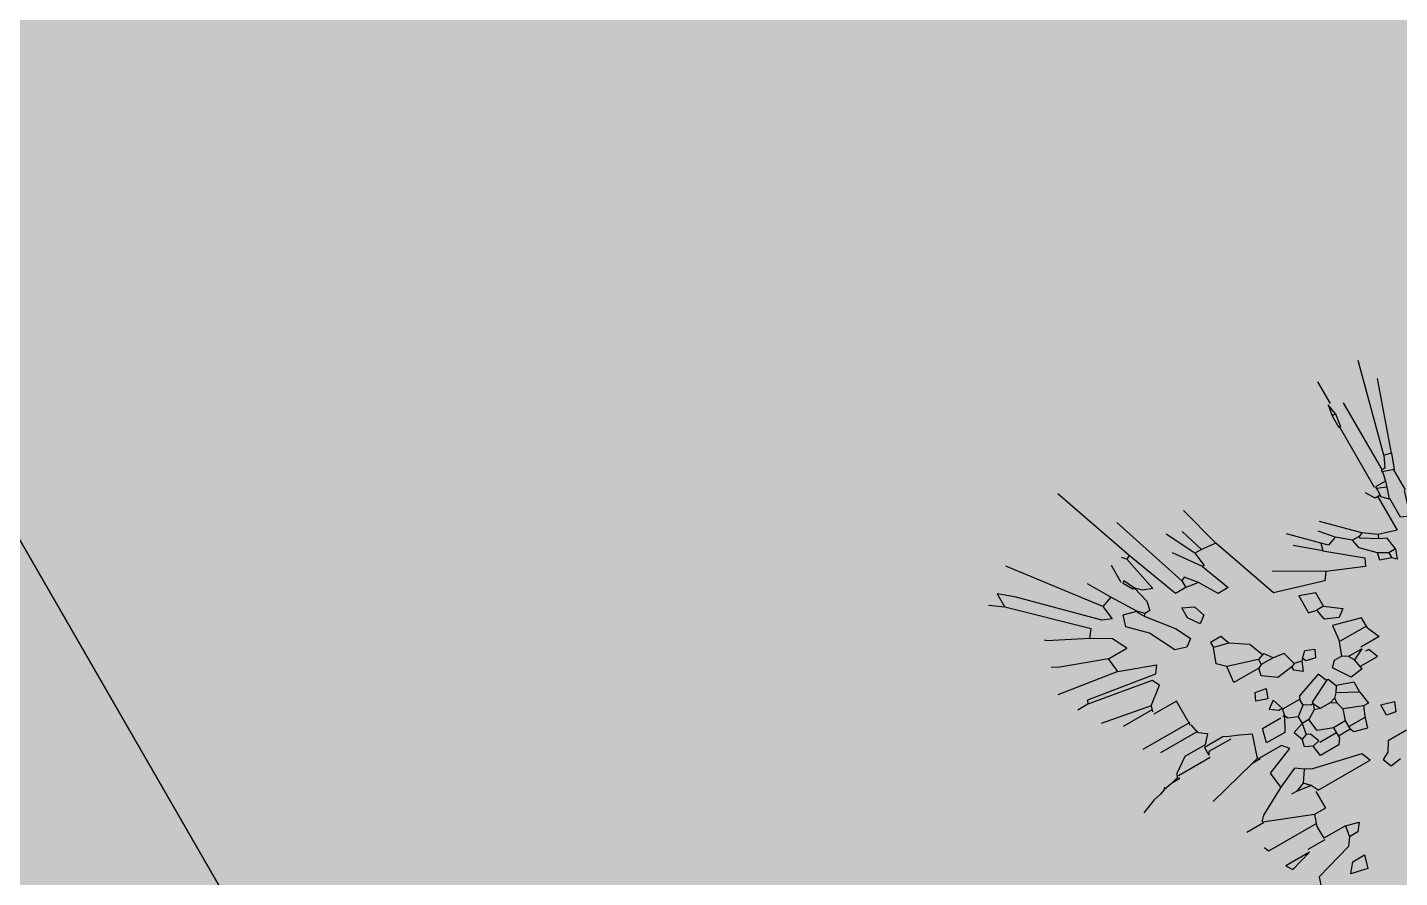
# Model space of a CAD drawing. Header units: metres. Extents: x 97 to 197, y 104 to 205.
# Drawn here: x 140.036 to 140.2378, y 146.3617 to 146.4867 of the extents above; entities that cross this region are included whole.
import ezdxf

# ---------------------------------------------------------------- set-up
doc = ezdxf.new("R2010")
doc.units = ezdxf.units.M
doc.layers.get('0').update_dxf_attribs({"plot": 0})
doc.layers.add('00-AUX1', color=200, linetype='Continuous', plot=False)
for name, color, linetype in [('1-ALV_CORTE', 5, 'Continuous'), ('18-HATCH', 1, 'Continuous'), ('6-VEGETAÇÃO', 104, 'Continuous')]:
    doc.layers.add(name, color=color, linetype=linetype)

# ---------------------------------------------------------------- blocks, each defined once
blk = doc.blocks.new('arb-alz-72')
at = {"color": 94, "linetype": 'Continuous'}
for points in [[(-1.5365, 4.0694), (-1.7813, 4.1555)], [(-1.5431, 4.0429), (-1.8674, 4.129)], [(-1.5365, 4.0694), (-1.5431, 4.0429)], [(-1.5431, 4.0429), (-1.5033, 4.0231), (-1.5033, 4.0098)], [(-1.5365, 4.0694), (-1.4835, 4.0496)], [(-1.4835, 4.0496), (-1.4967, 4.0098)], [(-1.4835, 4.0463), (-1.4041, 4.0463)], [(-1.4041, 4.0429), (-1.318, 4.0165), (-1.3313, 3.9867), (-1.4041, 3.9867)], [(-1.5033, 4.0132), (-1.768, 4.0132)], [(-1.5033, 4.0098), (-1.4967, 4.0098)], [(-1.4967, 4.0098), (-1.4901, 4.0098)], [(-1.4901, 4.0098), (-1.4636, 4.0032)], [(-1.4636, 4.0032), (-1.4636, 3.9636)], [(-1.4636, 4.0032), (-1.4437, 3.9966)], [(-1.4437, 3.9966), (-1.457, 3.9636)], [(-1.4437, 3.9966), (-1.4041, 3.9834)], [(-1.7879, 3.9734), (-1.874, 3.9734)], [(-1.7482, 3.9702), (-1.7879, 3.9636)], [(-1.7879, 3.9636), (-1.7482, 3.9569)], [(-1.7482, 3.9702), (-1.7482, 3.9569)], [(-1.7482, 3.9702), (-1.7019, 3.9636), (-1.7019, 3.9569)], [(-1.7482, 3.9569), (-1.7019, 3.9569)], [(-1.4636, 3.9602), (-1.7019, 3.9602)], [(-1.4636, 3.9636), (-1.457, 3.9636)], [(-1.457, 3.9636), (-1.4504, 3.9636)], [(-1.4504, 3.9636), (-1.4305, 3.9636)], [(-1.4041, 3.9834), (-1.4239, 3.9636), (-1.4305, 3.9636)], [(-1.4305, 3.9636), (-1.4305, 3.9437)], [(-1.4305, 3.9536), (-1.2981, 3.9536), (-1.318, 3.8907)], [(-1.4305, 3.9437), (-1.4636, 3.9238)], [(-1.2452, 3.9172), (-1.2915, 3.9106), (-1.3048, 3.8841)], [(-1.2452, 3.9172), (-1.2452, 3.8907)], [(-1.2452, 3.9172), (-1.2121, 3.904), (-1.2254, 3.8907)], [(-1.318, 3.8907), (-1.3511, 3.8444)], [(-1.3048, 3.8841), (-1.3379, 3.8312), (-1.3445, 3.8312)], [(-1.265, 3.8576), (-1.3114, 3.8113), (-1.3445, 3.8047)], [(-1.318, 3.8907), (-1.3048, 3.8841)], [(-1.2254, 3.8907), (-1.2386, 3.851), (-1.265, 3.8576)], [(-1.2452, 3.8907), (-1.265, 3.8576)], [(-1.2452, 3.8907), (-1.2254, 3.8907)], [(-1.3511, 3.8444), (-1.457, 3.7385)], [(-1.3644, 3.6988), (-1.2717, 3.8113), (-1.2452, 3.7981), (-1.2981, 3.6723)], [(-1.3511, 3.8444), (-1.3445, 3.8312)], [(-1.3445, 3.8312), (-1.3445, 3.8047)], [(-1.3842, 3.7584), (-1.4305, 3.7186)], [(-1.3842, 3.7584), (-1.371, 3.7252), (-1.3908, 3.7054)], [(-1.3445, 3.8047), (-1.3842, 3.7584)], [(-1.0599, 3.6988), (-1.0136, 3.7186), (-1.0136, 3.6458)], [(-1.2981, 3.6723), (-1.2717, 3.6525), (-1.3246, 3.4804), (-1.5695, 3.3943)], [(-1.3908, 3.7054), (-1.4768, 3.6194)], [(-1.3644, 3.6988), (-1.4305, 3.6194)], [(-1.3908, 3.7054), (-1.3644, 3.6988)], [(-1.2981, 3.6723), (-1.3908, 3.5134)], [(-1.0599, 3.6988), (-1.0996, 3.6988), (-1.1261, 3.5995), (-1.0731, 3.5929)], [(-1.0665, 3.6988), (-1.0665, 3.5929)], [(-0.9573, 3.6128), (-0.9573, 3.6789), (-0.9937, 3.6657), (-0.9937, 3.6525)], [(-1.1989, 3.6061), (-1.1592, 3.6591), (-1.1393, 3.6326), (-1.1592, 3.5863), (-1.1989, 3.5796)], [(-1.0069, 3.6458), (-1.0069, 3.5929)], [(-1.0069, 3.6458), (-0.9871, 3.6061)], [(-0.7951, 3.6525), (-0.762, 3.6392), (-0.7686, 3.6061), (-0.8084, 3.6061), (-0.7951, 3.6525)], [(-0.6893, 3.6392), (-0.6893, 3.5664), (-0.6561, 3.5465), (-0.6429, 3.5201), (-0.6098, 3.5333), (-0.6164, 3.573)], [(-1.1989, 3.6061), (-1.2518, 3.6061), (-1.2717, 3.5499), (-1.2055, 3.5499), (-1.1989, 3.5796)], [(-1.1989, 3.6061), (-1.1989, 3.5796)], [(-1.0731, 3.5929), (-1.0202, 3.573)], [(-0.9473, 3.6128), (-0.9407, 3.5664), (-1.0003, 3.5267), (-1.0202, 3.5465), (-1.0202, 3.573)], [(-1.0069, 3.5929), (-1.0202, 3.573)], [(-0.9871, 3.6061), (-1.0069, 3.5929)], [(-0.9473, 3.6128), (-0.9871, 3.6061)], [(-0.8812, 3.5664), (-0.8349, 3.573), (-0.8349, 3.5532)], [(-0.8812, 3.5664), (-0.9209, 3.5664), (-0.9407, 3.5134), (-0.9407, 3.5068)], [(-0.8812, 3.5664), (-0.9209, 3.4936)], [(-0.8349, 3.5532), (-0.8613, 3.487)], [(-0.8349, 3.5532), (-0.8017, 3.5399)], [(-0.8017, 3.5399), (-0.762, 3.5267), (-0.7753, 3.4804), (-0.7885, 3.4738)], [(-0.7985, 3.5399), (-0.7985, 3.4738)], [(-1.0797, 3.4539), (-1.0996, 3.4738), (-1.0863, 3.5068), (-1.0599, 3.4936), (-1.0665, 3.4605), (-1.0797, 3.4539)], [(-0.9738, 3.487), (-1.0069, 3.4738), (-0.9738, 3.3811), (-0.9606, 3.3744)], [(-0.9407, 3.5068), (-0.9738, 3.4936), (-0.9738, 3.487)], [(-0.9738, 3.487), (-0.9341, 3.4076), (-0.9275, 3.4076)], [(-0.9407, 3.5068), (-0.9209, 3.4936)], [(-0.9209, 3.4936), (-0.9077, 3.4804)], [(-0.9077, 3.4804), (-0.901, 3.4605)], [(-0.9077, 3.4804), (-0.8878, 3.4804)], [(-0.8878, 3.4804), (-0.901, 3.4605)], [(-0.8613, 3.487), (-0.8878, 3.4804)], [(-0.8613, 3.487), (-0.8216, 3.4738)], [(-0.6628, 3.2752), (-0.6628, 3.4804), (-0.6959, 3.4672), (-0.7356, 3.2951), (-0.7488, 3.2686)], [(-1.0797, 3.4539), (-1.0731, 3.4473)], [(-1.0731, 3.4473), (-1.0797, 3.4208)], [(-1.0731, 3.4473), (-1.0401, 3.434), (-1.0599, 3.4076), (-1.0731, 3.4076)], [(-0.901, 3.4605), (-0.901, 3.4208)], [(-0.8216, 3.4738), (-0.8216, 3.4274)], [(-0.8216, 3.4738), (-0.7951, 3.4738)], [(-0.7951, 3.4738), (-0.7885, 3.4738)], [(-0.7885, 3.4738), (-0.7885, 3.4274)], [(-1.5695, 3.3943), (-1.7218, 3.3546)], [(-1.5695, 3.3943), (-1.5761, 3.3414)], [(-1.0797, 3.4208), (-1.1261, 3.4076), (-1.1327, 3.3678)], [(-1.0731, 3.4076), (-1.0665, 3.348), (-1.0996, 3.3017), (-1.1261, 3.3083)], [(-1.0797, 3.4208), (-1.0731, 3.4076)], [(-0.9275, 3.4009), (-0.9407, 3.3744)], [(-0.901, 3.4208), (-0.9275, 3.4076)], [(-0.9275, 3.4076), (-0.9077, 3.4009)], [(-0.9275, 3.4076), (-0.9275, 3.4009)], [(-0.901, 3.4208), (-0.9077, 3.4009)], [(-0.9077, 3.4009), (-0.8878, 3.3678)], [(-0.8216, 3.4274), (-0.8415, 3.3744), (-0.8878, 3.3678)], [(-0.8216, 3.4274), (-0.7951, 3.4274)], [(-0.7819, 3.4274), (-0.762, 3.4142), (-0.762, 3.3414), (-0.8017, 3.3348)], [(-0.8017, 3.4274), (-0.8017, 3.3612)], [(-0.7951, 3.4274), (-0.7885, 3.4274)], [(-0.7885, 3.4274), (-0.7819, 3.4274)], [(-1.5761, 3.3414), (-1.6622, 3.3149)], [(-1.5761, 3.3414), (-1.5761, 3.3149)], [(-1.5232, 3.3149), (-1.4173, 3.3546), (-1.4173, 3.3149), (-1.4835, 3.2752)], [(-1.1592, 3.3414), (-1.2121, 3.3215), (-1.2518, 3.262)], [(-1.1327, 3.3678), (-1.1592, 3.348), (-1.1592, 3.3414)], [(-1.1592, 3.3414), (-1.1525, 3.3215)], [(-1.1327, 3.3678), (-1.1327, 3.3215)], [(-0.9639, 3.3744), (-0.9639, 3.3083)], [(-0.9606, 3.3744), (-0.9407, 3.3744)], [(-0.9407, 3.3744), (-0.9143, 3.3414)], [(-0.9143, 3.3414), (-0.9275, 3.3083), (-0.9407, 3.3017)], [(-0.9143, 3.3414), (-0.8878, 3.3414)], [(-0.8878, 3.3678), (-0.8878, 3.3414)], [(-0.8878, 3.3414), (-0.8746, 3.3017), (-0.8415, 3.3149)], [(-0.8878, 3.3414), (-0.8481, 3.3348)], [(-0.8084, 3.3612), (-0.8415, 3.348), (-0.8481, 3.3348)], [(-0.8084, 3.3612), (-0.8017, 3.3348)], [(-0.5105, 3.2951), (-0.4973, 3.3414), (-0.4708, 3.3215), (-0.4708, 3.2884)], [(-1.5761, 3.3149), (-1.6821, 3.262)], [(-1.5232, 3.3149), (-1.6158, 3.2487)], [(-1.5761, 3.3149), (-1.5232, 3.3215), (-1.5232, 3.3149)], [(-1.1525, 3.3215), (-1.1857, 3.2156)], [(-1.1261, 3.3083), (-1.1261, 3.209), (-1.1857, 3.2156)], [(-1.1525, 3.3215), (-1.1327, 3.3215)], [(-1.1327, 3.3215), (-1.1261, 3.3083)], [(-1.0533, 3.2951), (-1.0202, 3.2818), (-1.0334, 3.2421), (-1.0599, 3.2553), (-1.0533, 3.2951)], [(-0.9672, 3.3083), (-1.0069, 3.2951), (-0.9871, 3.2686), (-0.9672, 3.2951), (-0.9672, 3.3083)], [(-0.9672, 3.3083), (-0.9407, 3.3017)], [(-0.9407, 3.3017), (-0.8911, 3.2752), (-0.8911, 3.2024), (-0.9407, 3.2156), (-0.9407, 3.2884)], [(-0.9407, 3.3017), (-0.9407, 3.2951)], [(-0.8481, 3.3348), (-0.8415, 3.3149)], [(-0.8017, 3.3348), (-0.815, 3.3083), (-0.8415, 3.3149)], [(-0.5105, 3.2951), (-0.5105, 3.209)], [(-0.5105, 3.2951), (-0.4708, 3.2884)], [(-0.4708, 3.2884), (-0.4443, 3.2686), (-0.4047, 3.1296)], [(-0.3914, 3.3017), (-0.3451, 3.2884), (-0.3583, 3.2288), (-0.3914, 3.2553), (-0.3914, 3.3017)], [(-1.4835, 3.2752), (-1.5232, 3.2421), (-1.5166, 3.2288)], [(-1.4835, 3.2752), (-1.4901, 3.2288)], [(-1.2518, 3.262), (-1.2849, 3.2487), (-1.2849, 3.209), (-1.265, 3.209)], [(-1.2518, 3.262), (-1.265, 3.209)], [(-0.7356, 3.1693), (-0.7951, 3.1627), (-0.8349, 3.262), (-0.858, 3.2421), (-0.858, 3.1561)], [(-0.7488, 3.2686), (-0.7686, 3.2421), (-0.7356, 3.1693)], [(-0.7488, 3.2686), (-0.7091, 3.2421)], [(-0.6893, 3.262), (-0.7091, 3.2421)], [(-0.7091, 3.2421), (-0.6959, 3.209)], [(-0.6893, 3.262), (-0.6959, 3.209)], [(-0.6628, 3.2752), (-0.6893, 3.262)], [(-0.6628, 3.2652), (-0.5966, 3.2652), (-0.5966, 3.2222)], [(-1.5166, 3.2288), (-1.8012, 3.1362)], [(-1.4901, 3.2288), (-1.4901, 3.1891), (-1.6821, 3.1164)], [(-1.5166, 3.2288), (-1.4901, 3.2288)], [(-1.3776, 3.2355), (-1.3577, 3.209), (-1.3974, 3.1825), (-1.4371, 3.1825), (-1.4173, 3.2222), (-1.3776, 3.2355)], [(-1.1857, 3.2156), (-1.2121, 3.1891), (-1.265, 3.209)], [(-0.6959, 3.209), (-0.6959, 3.1891)], [(-0.5966, 3.2222), (-0.6628, 3.0568), (-0.6694, 3.0568)], [(-0.5966, 3.2222), (-0.5569, 3.209)], [(-0.5668, 3.209), (-0.5668, 3.0237), (-0.5833, 3.017)], [(-0.5569, 3.209), (-0.5105, 3.209)], [(-0.5039, 3.209), (-0.5039, 3.1428)], [(-1.4768, 3.0568), (-1.3842, 3.1296), (-1.3313, 3.1561), (-1.3114, 3.1296), (-1.3246, 3.0899), (-1.4173, 3.0435), (-1.4768, 2.984), (-1.5166, 2.9972), (-1.5033, 3.0435)], [(-0.8613, 3.1494), (-0.9407, 3.1759), (-0.9606, 3.1362), (-0.9738, 3.1031)], [(-0.8547, 3.1561), (-0.8613, 3.1494)], [(-0.8613, 3.1494), (-0.8547, 3.123)], [(-0.8547, 3.1561), (-0.8547, 3.123)], [(-0.7356, 3.1693), (-0.6826, 3.07), (-0.6694, 3.0568)], [(-1.6821, 3.1164), (-1.9865, 3.0104)], [(-1.6754, 3.1031), (-1.6887, 3.0899)], [(-1.6821, 3.1164), (-1.6754, 3.1031)], [(-1.6754, 3.1031), (-1.5431, 3.1296), (-1.5563, 3.0965), (-1.5761, 3.0766)], [(-0.9738, 3.1031), (-0.9838, 3.0832), (-0.9838, 3.0104), (-0.954, 3.0104)], [(-0.9639, 3.1031), (-0.9639, 3.017), (-0.954, 3.0104)], [(-0.8547, 3.123), (-0.8084, 2.9443)], [(-0.494, 3.1428), (-0.494, 3.0501), (-0.4708, 3.0634), (-0.494, 3.1428)], [(-0.4047, 3.1296), (-0.3649, 3.1164), (-0.3385, 3.0832), (-0.2921, 3.1296), (-0.2656, 3.0965), (-0.2789, 3.0369), (-0.312, 3.0303), (-0.4112, 2.8714), (-0.4311, 2.8185)], [(-1.5761, 3.0766), (-1.6158, 3.0568)], [(-1.5761, 3.07), (-1.6092, 3.0501), (-1.6158, 3.0568)], [(-1.5761, 3.0766), (-1.5166, 3.0899), (-1.4835, 3.0832), (-1.4835, 3.0634)], [(-1.5761, 3.0766), (-1.5761, 3.07)], [(-1.4835, 3.0634), (-1.5033, 3.0435)], [(-1.4768, 3.0568), (-1.4967, 3.0435)], [(-1.4835, 3.0634), (-1.4768, 3.0568)], [(-0.6595, 3.0568), (-0.6595, 2.9906)], [(-1.6158, 3.0469), (-1.6821, 3.0469)], [(-1.5033, 3.0435), (-1.5894, 2.9906)], [(-1.5033, 3.0435), (-1.4967, 3.0435)], [(-1.3577, 2.8847), (-1.3114, 3.0104), (-1.2849, 2.9906), (-1.3246, 2.7457), (-1.3114, 2.7391)], [(-1.0731, 3.0071), (-1.1691, 3.0071), (-1.1691, 2.9178)], [(-1.0831, 3.0104), (-1.0831, 2.8251)], [(-1.0401, 3.017), (-1.0731, 3.0104)], [(-1.0433, 3.017), (-1.0433, 2.8714)], [(-1.0401, 3.017), (-1.0202, 3.0435), (-0.9904, 3.017), (-0.9904, 2.9376), (-0.954, 2.8847), (-0.9407, 2.878)], [(-0.9441, 3.0104), (-0.9441, 2.8847)], [(-1.5894, 2.9906), (-1.6688, 2.9443)], [(-1.5894, 2.9906), (-1.5761, 2.9509)], [(-1.1989, 2.9244), (-1.2452, 2.984), (-1.2717, 2.9708), (-1.3114, 2.7391)], [(-1.5761, 2.9509), (-1.8608, 2.7324)], [(-1.5761, 2.9509), (-1.5232, 2.9575), (-1.5365, 2.9244), (-1.7548, 2.706), (-1.7945, 2.6597), (-1.7416, 2.6597)], [(-1.4107, 2.878), (-1.4107, 2.9509), (-1.4636, 2.9244), (-1.5033, 2.8582)], [(-1.1989, 2.9244), (-1.232, 2.7457)], [(-1.1989, 2.9244), (-1.179, 2.9178)], [(-1.1857, 2.9178), (-1.1857, 2.8053)], [(-1.5033, 2.8582), (-1.5298, 2.878), (-1.7416, 2.6597)], [(-1.4107, 2.878), (-1.4702, 2.7192), (-1.4835, 2.6927)], [(-1.3577, 2.8847), (-1.4107, 2.878)], [(-1.3577, 2.8847), (-1.3908, 2.6663)], [(-0.9341, 2.8847), (-0.9407, 2.878)], [(-0.9407, 2.878), (-0.9341, 2.8516)], [(-0.9341, 2.8847), (-0.9341, 2.8516)], [(-1.5033, 2.8582), (-1.5695, 2.7258), (-1.5761, 2.7192)], [(-0.9341, 2.8516), (-0.9275, 2.8185)], [(-0.9275, 2.8185), (-0.9341, 2.8251)], [(-0.9275, 2.8185), (-0.9209, 2.7987)], [(-0.9209, 2.7987), (-0.9143, 2.7722)], [(-0.9209, 2.7987), (-0.9143, 2.7722)], [(-0.9143, 2.7722), (-0.8944, 2.7192)], [(-1.3114, 2.7391), (-1.3114, 2.6993)], [(-1.7416, 2.6597), (-1.7747, 2.6133)]]:
    blk.add_lwpolyline(points, dxfattribs=at)
blk = doc.blocks.new('*U106')
at = {"color": 2, "xscale": 0.04295693752754914, "yscale": 0.04295693752754914, "zscale": 0.04295693752754914, "rotation": 270}
blk.add_blockref('arb-alz-72', (-0.12093, 0.0011), dxfattribs=at)
blk = doc.blocks.new('*U107')
at = {"layer": '6-VEGETAÇÃO', "color": 0, "linetype": 'ByBlock', "lineweight": -2, "transparency": 16777216}
blk.add_blockref('*U106', (0, 0), dxfattribs=at)

msp = doc.modelspace()

# ---------------------------------------------------------------- hatches: boundary and pattern name
at = {"layer": '18-HATCH', "true_color": 0xadddf7, "transparency": 33554508}
h = msp.add_hatch(color=141, dxfattribs=at)
h.dxf.hatch_style = 1
h.paths.add_polyline_path([(153.94813, 139.85973), (153.5895, 139.65268), (153.10307, 140.1391), (150.59899, 138.69336), (151.87466, 133.93249), (151.51603, 133.72543), (149.99969, 136.35181), (146.9686, 134.60181), (147.39296, 133.86681), (147.30635, 133.81681), (148.92696, 131.00983), (157.17448, 135.77154), (147.16447, 153.10938), (138.91695, 148.34768), (140.66675, 145.31693), (140.75336, 145.36693), (140.93687, 145.04908), (145.53713, 147.70504), (144.43905, 148.80312), (144.79768, 149.01018)])
at = {"layer": '18-HATCH'}
h = msp.add_hatch(color=8, dxfattribs=at)
h.dxf.hatch_style = 1
h.paths.add_polyline_path([(138.91695, 148.34768), (138.65714, 148.19768), (148.66715, 130.85983), (148.92696, 131.00983)])

# ---------------------------------------------------------------- linework, layer by layer
at = {"layer": '00-AUX1'}
msp.add_lwpolyline([(138.91695, 148.34768), (147.16447, 153.10938), (157.17448, 135.77154), (148.92696, 131.00983), (147.30635, 133.81681), (147.39296, 133.86681), (146.9686, 134.60181), (149.99969, 136.35181), (151.51603, 133.72543), (151.87466, 133.93249), (150.59899, 138.69336), (153.10307, 140.1391), (153.5895, 139.65268), (153.94813, 139.85973), (144.79768, 149.01018), (144.43905, 148.80312), (145.53713, 147.70504), (140.93687, 145.04908), (140.75336, 145.36693), (140.66675, 145.31693), (138.91695, 148.34768)], dxfattribs=at)
msp.add_lwpolyline([(138.91695, 148.34768), (148.92696, 131.00983), (148.66715, 130.85983), (138.65714, 148.19768)], close=True, dxfattribs=at)
at = {"layer": '1-ALV_CORTE'}
msp.add_line((138.91695, 148.34768), (148.92696, 131.00983), dxfattribs=at)
at = {"layer": '18-HATCH'}
msp.add_lwpolyline([(138.91695, 148.34768), (148.92696, 131.00983), (148.66715, 130.85983), (138.65714, 148.19768)], close=True, dxfattribs=at)

# ---------------------------------------------------------------- block references
at = {"layer": '6-VEGETAÇÃO', "rotation": 29.99999999999698}
msp.add_blockref('*U107', (140.22355, 146.33904, -0.02214), dxfattribs=at)

doc.saveas('drawing.dxf')
